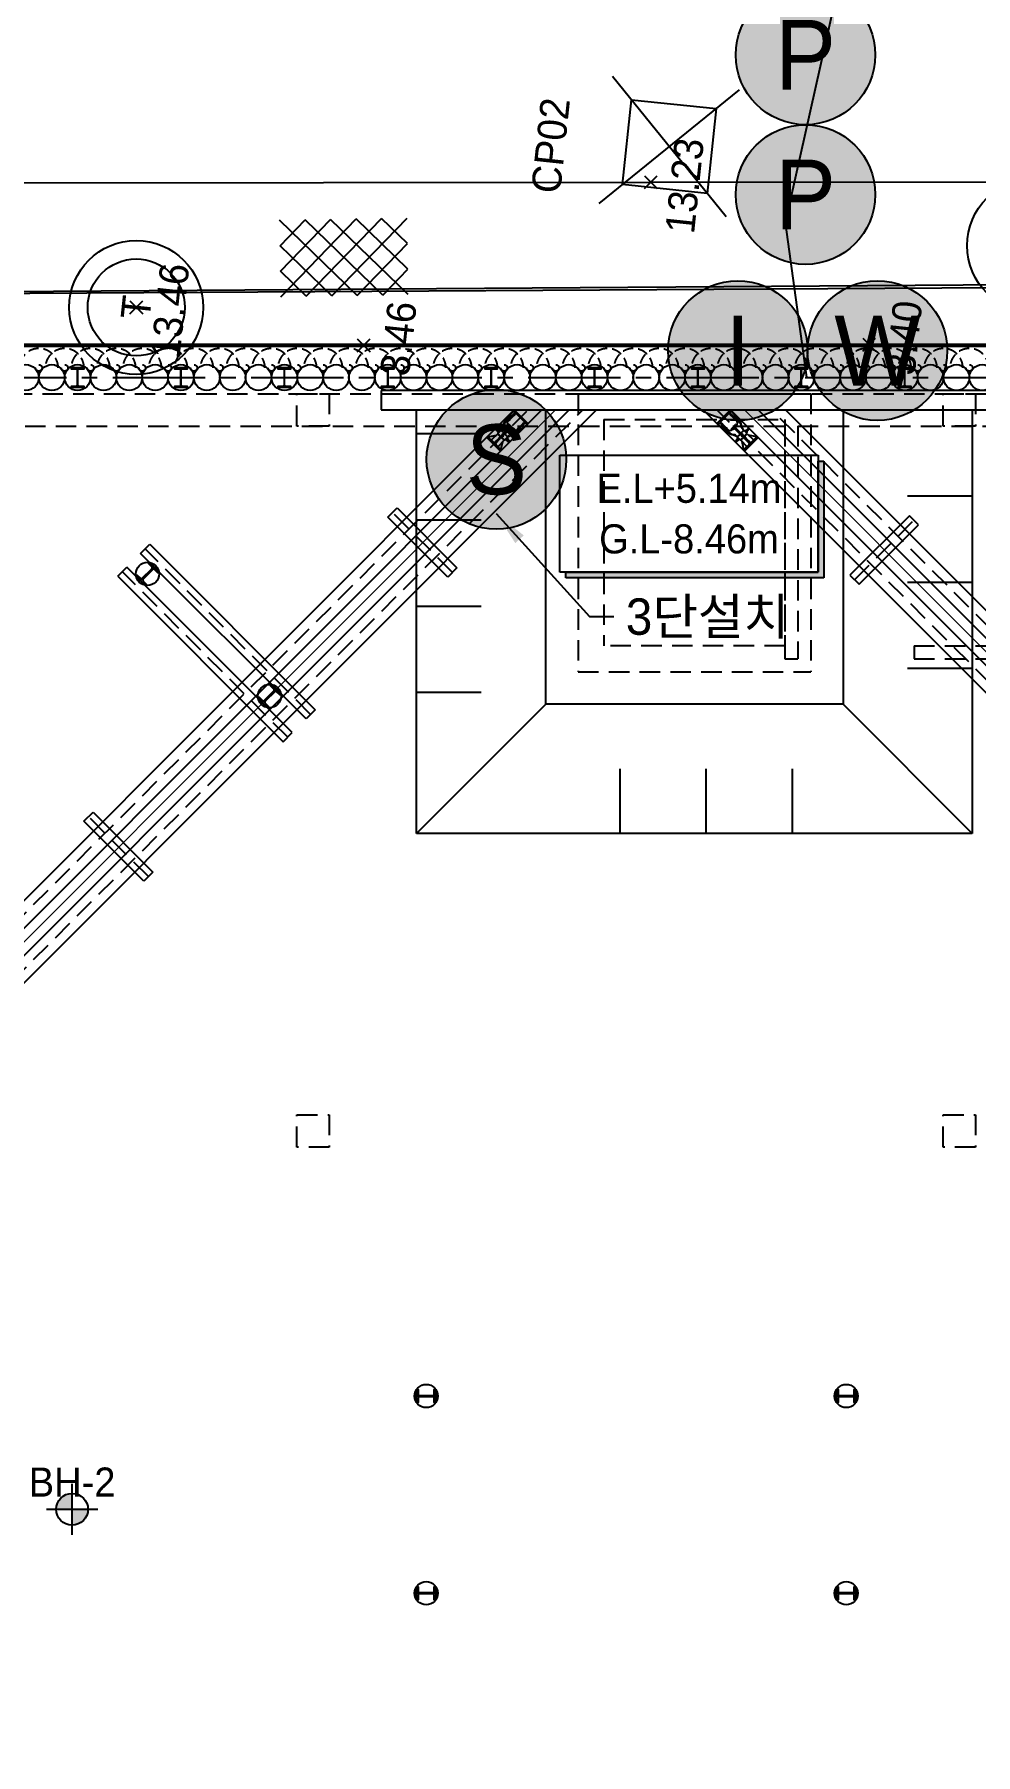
# Model space of a CAD drawing. Header units: millimetres. Extents: x 1073475 to 2890243, y -1340830 to -367733.
# Drawn here: x 2637810 to 2652376, y -417543 to -390941 of the extents above; entities that cross this region are included whole.
import ezdxf
from ezdxf.enums import TextEntityAlignment as Align
from ezdxf.xclip import XClip

# ---------------------------------------------------------------- set-up
doc = ezdxf.new("R2010")
doc.units = ezdxf.units.MM
doc.header["$LTSCALE"] = 50
doc.header["$XCLIPFRAME"] = 2
doc.header["$PDMODE"] = 3
doc.header["$PDSIZE"] = 100
for name, pattern in [('CENTER2', [28.575, 19.05, -3.175, 3.175, -3.175]), ('HIDDEN', [9.525, 6.35, -3.175]), ('HIDDEN2', [4.7625, 3.175, -1.5875]), ('PHANTOM', [63.5, 31.75, -6.35, 6.35, -6.35, 6.35, -6.35])]:
    doc.linetypes.add(name, pattern=pattern)
for name, color, linetype in [('1-우수관로', 140, '우수'), ('C-DIM', 7, 'Continuous'), ('CEN', 1, 'CENTER2'), ('CIP', 1, 'Continuous'), ('H-BEAM', 5, 'Continuous'), ('H-BEAM-상부', 173, 'Continuous'), ('HPILE-300x200', 3, 'Continuous'), ('POST PILE', 6, 'Continuous'), ('SGR', 8, 'Continuous'), ('ST-CEN', 1, 'HIDDEN'), ('ST-CEN(상부 H-BEAM)', 1, 'HIDDEN'), ('ST-CEN(하부 H-BEAM)', 1, 'HIDDEN'), ('STRUT', 3, 'Continuous'), ('WALE-1', 3, 'Continuous'), ('건축', 233, 'HIDDEN'), ('계측기 변형률계', 150, 'Continuous'), ('계측기 지중경사계', 97, 'Continuous'), ('계측기 지표침하계', 44, 'Continuous'), ('계측기 지하수위계', 70, 'Continuous'), ('굴착고', 2, 'Continuous'), ('기준점', 5, 'Continuous'), ('대지경계선', 6, 'PHANTOM'), ('도로', 1, 'Continuous'), ('법면', 41, 'Continuous'), ('보도', 7, 'Continuous'), ('보도블럭', 7, 'Continuous'), ('상수도맨홀', 1, 'Continuous'), ('연속지적도', 32, 'Continuous'), ('오수맨홀', 1, 'Continuous'), ('유압JACK', 2, 'Continuous'), ('주상도', 7, 'Continuous'), ('지번', 4, 'Continuous'), ('지하지장물_가스관로', 2, 'Continuous'), ('지하지장물_상수관로', 5, 'HIDDEN2'), ('지하지장물_전기관로', 1, 'HIDDEN2'), ('지하지장물_통신관로', 7, 'HIDDEN2'), ('측량점_높이', 8, 'Continuous'), ('측량점_심볼', 7, 'Continuous'), ('통신맨홀', 1, 'Continuous')]:
    doc.layers.add(name, color=color, linetype=linetype)
doc.layers.add('_0', color=7, linetype='Continuous', lineweight=0)
doc.styles.add('LT', font='')
doc.styles.get("Standard").update_dxf_attribs({"font": ''})
doc.styles.add('굴림체', font='')
doc.styles.add('돋움', font='')
doc.styles.get('LT').set_extended_font_data('GulimChe')
doc.styles.get('Standard').set_extended_font_data('Dotum')
doc.styles.get('굴림체').set_extended_font_data('Dotum')
doc.styles.get('돋움').set_extended_font_data('Dotum')
doc.linetypes.add('GAS_LINE', pattern='A,0.5,-0.2,["GAS",Standard,S=0.1,R=0,X=-0.1,Y=-0.05],-0.25', length=0.95)
doc.linetypes.add('KT_LINE', pattern='A,12.7,-5.08,["KT",Standard,S=2.54,R=0,X=-2.54,Y=-1.27],-6.35', length=24.13)
doc.linetypes.add('POWER_LINE', pattern='A,12.7,-5.08,["POWER",Standard,S=2.54,R=0,X=-2.54,Y=-1.27],-6.35', length=24.13)
doc.linetypes.add('WATER_LINE', pattern='A,12.7,-5.08,["WATER",Standard,S=2.54,R=0,X=-2.54,Y=-1.27],-6.35', length=24.13)
doc.linetypes.add('우수', pattern='A,0.5,-0.05,["우수",LT,S=0.1,R=0,X=0,Y=-0.05],-0.4', length=0.95)
doc.dimstyles.new('SAM-200-지시선', dxfattribs={"dimscale": 0.1, "dimtxt": 300, "dimasz": 360, "dimexe": 70, "dimexo": 0, "dimgap": 100, "dimtad": 1, "dimdec": 0, "dimzin": 0, "dimdsep": 46, "dimlunit": 6, "dimtxsty": '돋움', "dimcen": 100, "dimclrd": 1, "dimclre": 1, "dimclrt": 256, "dimadec": 0, "dimazin": 0, "dimtfac": 1, "dimtdec": 0, "dimtix": 1, "dimtmove": 2, "dimatfit": 3, "dimfxl": 70, "dimtolj": 1, "dimtzin": 0, "dimlwd": -1, "dimlwe": -1, "dimarcsym": 0})

# ---------------------------------------------------------------- blocks, each defined once
blk = doc.blocks.new('A$405090834614')
at = {"color": 251}
for points in [[(170450, 141075), (172431, 139103)], [(170455, 139099), (172426, 141079)]]:
    blk.add_lwpolyline(points, dxfattribs=at)
blk.add_lwpolyline([(170780, 140746), (172098, 140749), (172101, 139432), (170784, 139429)], close=True, dxfattribs=at)
at = {"layer": '1-우수관로', "color": 251, "linetype": '우수', "lineweight": 0, "ltscale": 80}
blk.add_lwpolyline([(185502, 13028), (184884, 22596), (180273, 88945), (172057, 168906), (121638, 164312), (118262, 188984)], dxfattribs=at)
at = {"layer": '도로', "color": 251}
for p, q in [((169668, 151509), (170864, 140316)), ((170864, 140316), (172033, 129342))]:
    blk.add_line(p, q, dxfattribs=at)
at = {"layer": '보도', "color": 251}
for p, q in [((167884, 144470), (167249, 150606)), ((168720, 136691), (167884, 144470)), ((169650, 127902), (168720, 136691))]:
    blk.add_line(p, q, dxfattribs=at)
at = {"layer": '보도블럭', "color": 251}
for p, q in [((168499, 145823), (169817, 144792)), ((168547, 145432), (168891, 145871)), ((168595, 145040), (169282, 145918)), ((168643, 144649), (169674, 145966)), ((168891, 145871), (169769, 145183)), ((169282, 145918), (169721, 145575)), ((168690, 144257), (169721, 145575)), ((168547, 145432), (169865, 144401)), ((168595, 145040), (169912, 144009)), ((168738, 143866), (169769, 145183)), ((169129, 143914), (169817, 144792)), ((168643, 144649), (169521, 143961)), ((168690, 144257), (169129, 143914)), ((169521, 143961), (169865, 144401))]:
    blk.add_line(p, q, dxfattribs=at)
at = {"layer": '연속지적도', "color": 251}
blk.add_line((167228, 150654), (170018, 124364), dxfattribs=at)
at = {"layer": '오수맨홀', "color": 251}
blk.add_circle((170514, 134314), 1036, dxfattribs=at)
at = {"layer": '지하지장물_가스관로', "color": 251, "linetype": 'GAS_LINE', "ltscale": 3}
blk.add_lwpolyline([(172043, 129154), (173937, 129308), (182760, 39013), (182551, 11068)], dxfattribs=at)
at = {"layer": '지하지장물_상수관로', "color": 251, "linetype": 'WATER_LINE', "ltscale": 3}
blk.add_lwpolyline([(165003, 177754), (176543, 74656), (179909, 44130), (180541, 14655)], dxfattribs=at)
at = {"layer": '지하지장물_전기관로', "color": 251, "linetype": 'POWER_LINE', "ltscale": 3}
blk.add_lwpolyline([(165368, 136915), (170465, 138180), (175788, 137564), (176957, 135844)], dxfattribs=at)
at = {"layer": '지하지장물_통신관로', "color": 251, "linetype": 'KT_LINE', "ltscale": 3}
blk.add_lwpolyline([(179973, 22140), (178340, 57330), (174617, 92638), (167709, 153756), (166514, 164057), (162819, 177078), (146292, 175121), (136183, 173575), (130490, 179990), (129558, 186301)], dxfattribs=at)
at = {"layer": '측량점_심볼', "color": 251}
for p in [(168098, 148031), (167884, 144470), (161804, 141487), (170864, 140316), (150417, 137458), (168720, 136691)]:
    blk.add_point(p, dxfattribs=at)
at = {"layer": '통신맨홀', "color": 251}
for radius in [1036, 750]:
    blk.add_circle((168098, 148031), radius, dxfattribs=at)
at = {"layer": '기준점', "color": 251, "style": '굴림체'}
blk.add_text('CP02', height=450, dxfattribs=at).set_placement((171264, 141918), align=Align.MIDDLE_CENTER)
at = {"layer": '상수도맨홀', "color": 251, "style": '굴림체'}
blk.add_text('T', height=450, dxfattribs=at).set_placement((168098, 148031), align=Align.MIDDLE)
at = {"layer": '지번', "color": 251, "style": '굴림체'}
blk.add_text('1280 대', height=450, rotation=0.0211, dxfattribs=at).set_placement((150805, 137948), align=Align.MIDDLE_CENTER)
at = {"layer": '측량점_높이', "color": 251, "style": '굴림체'}
for s, p in [('13.65', (159976, 148661)), ('13.46', (168098, 147731)), ('13.46', (167884, 144170)), ('13.56', (161804, 141187)), ('13.23', (170864, 140016)), ('13.48', (150417, 137158)), ('13.40', (168720, 136391))]:
    blk.add_text(s, height=450, dxfattribs=at).set_placement(p, align=Align.TOP_CENTER)
blk = doc.blocks.new('A$C1D3235D9')
at = {"layer": 'SGR', "linetype": 'HIDDEN2'}
blk.add_circle((0, 0), 50, dxfattribs=at)
blk.add_arc((0, 0), 300, 0, 180, dxfattribs=at)
blk = doc.blocks.new('계측2BACK')
at = {"layer": '굴착고'}
blk.add_hatch(color=8, dxfattribs=at).paths.add_polyline_path([(2646033, -399256), (2649937, -399256), (2649937, -397539), (2650027, -397539), (2650027, -399346), (2646033, -399346)])
at = {"layer": '주상도'}
h = blk.add_hatch(color=8, dxfattribs=at)
h.paths.add_polyline_path([(2638394, -413504, 0.414214), (2638147, -413750), (2638394, -413750)])
h.paths.add_polyline_path([(2638394, -413750), (2638394, -413997, 0.414214), (2638640, -413750)])
at = {"color": 8}
for p, q in [((2645943, -397449), (2649937, -397449)), ((2645943, -399256), (2645943, -397449)), ((2649937, -397449), (2649937, -399256)), ((2649937, -399256), (2645943, -399256))]:
    blk.add_line(p, q, dxfattribs=at)
at = {"layer": '_0', "color": 8}
for p, q in [((2632074, -410548), (2645874, -396748)), ((2663046, -410998), (2648797, -396748))]:
    blk.add_line(p, q, dxfattribs=at)
at = {"layer": 'CEN', "color": 8, "ltscale": 1.5}
blk.add_line((2636879, -396248), (2663596, -396248), dxfattribs=at)
at = {"layer": 'CIP', "color": 8}
for centre in [(2637679, -396248), (2638079, -396248), (2638479, -396248), (2638879, -396248), (2639279, -396248), (2639679, -396248), (2640079, -396248), (2640479, -396248), (2640879, -396248), (2641279, -396248), (2641679, -396248), (2642079, -396248), (2642479, -396248), (2642879, -396248), (2643279, -396248), (2643679, -396248), (2644079, -396248), (2644479, -396248), (2644879, -396248), (2645279, -396248), (2645679, -396248), (2646079, -396248), (2646479, -396248), (2646879, -396248), (2647279, -396248), (2647679, -396248), (2648079, -396248), (2648479, -396248), (2648879, -396248), (2649279, -396248), (2649679, -396248), (2650079, -396248), (2650479, -396248), (2650879, -396248), (2651279, -396248), (2651679, -396248), (2652079, -396248), (2652479, -396248)]:
    blk.add_circle(centre, 200, dxfattribs=at)
at = {"layer": 'H-BEAM', "color": 8}
for p, q in [((2639454, -398966), (2639595, -398825)), ((2642014, -401527), (2639454, -398966)), ((2639595, -398825), (2642156, -401386)), ((2639100, -399320), (2639241, -399178)), ((2641802, -401739), (2639241, -399178)), ((2639100, -399320), (2641661, -401881)), ((2642156, -401386), (2642014, -401527)), ((2641661, -401881), (2641802, -401739))]:
    blk.add_line(p, q, dxfattribs=at)
at = {"layer": 'H-BEAM-상부', "color": 8}
for p, q in [((2643282, -398405), (2643424, -398264)), ((2644209, -399332), (2643282, -398405)), ((2643424, -398264), (2644350, -399191)), ((2651351, -398384), (2650432, -399303)), ((2651493, -398525), (2651351, -398384)), ((2650574, -399444), (2651493, -398525)), ((2644350, -399191), (2644209, -399332)), ((2650432, -399303), (2650574, -399444)), ((2638577, -403110), (2638719, -402969)), ((2638719, -402969), (2639645, -403896)), ((2639504, -404037), (2638577, -403110)), ((2639645, -403896), (2639504, -404037))]:
    blk.add_line(p, q, dxfattribs=at)
at = {"layer": 'HPILE-300x200', "color": 8}
for p, q in [((2638479, -396398), (2638479, -396098)), ((2640079, -396398), (2640079, -396098)), ((2641679, -396398), (2641679, -396098)), ((2643279, -396398), (2643279, -396098)), ((2644879, -396398), (2644879, -396098)), ((2646479, -396398), (2646479, -396098)), ((2648079, -396398), (2648079, -396098)), ((2649679, -396398), (2649679, -396098)), ((2651279, -396398), (2651279, -396098))]:
    blk.add_line(p, q, dxfattribs=at)
for points in [[(2638379, -396098), (2638379, -396112), (2638454, -396112, -0.414214), (2638474, -396132), (2638474, -396364, -0.414214), (2638454, -396384), (2638379, -396384), (2638379, -396398), (2638579, -396398), (2638579, -396384), (2638503, -396384, -0.414214), (2638483, -396364), (2638483, -396132, -0.414214), (2638503, -396112), (2638579, -396112), (2638579, -396098)], [(2639979, -396098), (2639979, -396112), (2640054, -396112, -0.414214), (2640074, -396132), (2640074, -396364, -0.414214), (2640054, -396384), (2639979, -396384), (2639979, -396398), (2640179, -396398), (2640179, -396384), (2640103, -396384, -0.414214), (2640083, -396364), (2640083, -396132, -0.414214), (2640103, -396112), (2640179, -396112), (2640179, -396098)], [(2641579, -396098), (2641579, -396112), (2641654, -396112, -0.414214), (2641674, -396132), (2641674, -396364, -0.414214), (2641654, -396384), (2641579, -396384), (2641579, -396398), (2641779, -396398), (2641779, -396384), (2641703, -396384, -0.414214), (2641683, -396364), (2641683, -396132, -0.414214), (2641703, -396112), (2641779, -396112), (2641779, -396098)], [(2643179, -396098), (2643179, -396112), (2643254, -396112, -0.414214), (2643274, -396132), (2643274, -396364, -0.414214), (2643254, -396384), (2643179, -396384), (2643179, -396398), (2643379, -396398), (2643379, -396384), (2643303, -396384, -0.414214), (2643283, -396364), (2643283, -396132, -0.414214), (2643303, -396112), (2643379, -396112), (2643379, -396098)], [(2644779, -396098), (2644779, -396112), (2644854, -396112, -0.414214), (2644874, -396132), (2644874, -396364, -0.414214), (2644854, -396384), (2644779, -396384), (2644779, -396398), (2644979, -396398), (2644979, -396384), (2644903, -396384, -0.414214), (2644883, -396364), (2644883, -396132, -0.414214), (2644903, -396112), (2644979, -396112), (2644979, -396098)], [(2646379, -396098), (2646379, -396112), (2646454, -396112, -0.414214), (2646474, -396132), (2646474, -396364, -0.414214), (2646454, -396384), (2646379, -396384), (2646379, -396398), (2646579, -396398), (2646579, -396384), (2646503, -396384, -0.414214), (2646483, -396364), (2646483, -396132, -0.414214), (2646503, -396112), (2646579, -396112), (2646579, -396098)], [(2647979, -396098), (2647979, -396112), (2648054, -396112, -0.414214), (2648074, -396132), (2648074, -396364, -0.414214), (2648054, -396384), (2647979, -396384), (2647979, -396398), (2648179, -396398), (2648179, -396384), (2648103, -396384, -0.414214), (2648083, -396364), (2648083, -396132, -0.414214), (2648103, -396112), (2648179, -396112), (2648179, -396098)], [(2649579, -396098), (2649579, -396112), (2649654, -396112, -0.414214), (2649674, -396132), (2649674, -396364, -0.414214), (2649654, -396384), (2649579, -396384), (2649579, -396398), (2649779, -396398), (2649779, -396384), (2649703, -396384, -0.414214), (2649683, -396364), (2649683, -396132, -0.414214), (2649703, -396112), (2649779, -396112), (2649779, -396098)], [(2651179, -396098), (2651179, -396112), (2651254, -396112, -0.414214), (2651274, -396132), (2651274, -396364, -0.414214), (2651254, -396384), (2651179, -396384), (2651179, -396398), (2651379, -396398), (2651379, -396384), (2651303, -396384, -0.414214), (2651283, -396364), (2651283, -396132, -0.414214), (2651303, -396112), (2651379, -396112), (2651379, -396098)]]:
    blk.add_lwpolyline(points, format="xyb", close=True, dxfattribs=at)
at = {"layer": 'POST PILE', "color": 8}
for p, q in [((2639666, -399178), (2639454, -399391)), ((2641555, -401067), (2641342, -401279)), ((2644024, -411998), (2643724, -411998)), ((2650524, -411998), (2650224, -411998)), ((2644024, -415048), (2643724, -415048)), ((2650524, -415048), (2650224, -415048))]:
    blk.add_line(p, q, dxfattribs=at)
for points in [[(2639383, -399320), (2639400, -399302), (2639450, -399352, 0.414214), (2639479, -399352), (2639627, -399204, 0.414214), (2639627, -399175), (2639577, -399125), (2639595, -399108), (2639736, -399249), (2639719, -399267), (2639669, -399217, 0.414214), (2639641, -399217), (2639492, -399365, 0.414214), (2639492, -399394), (2639542, -399444), (2639524, -399461)], [(2641272, -401209), (2641289, -401191), (2641339, -401241, 0.414214), (2641368, -401241), (2641516, -401092, 0.414214), (2641516, -401064), (2641466, -401014), (2641484, -400997), (2641625, -401138), (2641608, -401156), (2641558, -401106, 0.414214), (2641529, -401106), (2641381, -401254, 0.414214), (2641381, -401283), (2641431, -401333), (2641413, -401350)], [(2643724, -411898), (2643749, -411898), (2643749, -411969, 0.414214), (2643769, -411989), (2643979, -411989, 0.414214), (2643999, -411969), (2643999, -411898), (2644024, -411898), (2644024, -412098), (2643999, -412098), (2643999, -412028, 0.414214), (2643979, -412008), (2643769, -412008, 0.414214), (2643749, -412028), (2643749, -412098), (2643724, -412098)], [(2650224, -411898), (2650249, -411898), (2650249, -411969, 0.414214), (2650269, -411989), (2650479, -411989, 0.414214), (2650499, -411969), (2650499, -411898), (2650524, -411898), (2650524, -412098), (2650499, -412098), (2650499, -412028, 0.414214), (2650479, -412008), (2650269, -412008, 0.414214), (2650249, -412028), (2650249, -412098), (2650224, -412098)], [(2643724, -414948), (2643749, -414948), (2643749, -415019, 0.414214), (2643769, -415039), (2643979, -415039, 0.414214), (2643999, -415019), (2643999, -414948), (2644024, -414948), (2644024, -415148), (2643999, -415148), (2643999, -415078, 0.414214), (2643979, -415058), (2643769, -415058, 0.414214), (2643749, -415078), (2643749, -415148), (2643724, -415148)], [(2650224, -414948), (2650249, -414948), (2650249, -415019, 0.414214), (2650269, -415039), (2650479, -415039, 0.414214), (2650499, -415019), (2650499, -414948), (2650524, -414948), (2650524, -415148), (2650499, -415148), (2650499, -415078, 0.414214), (2650479, -415058), (2650269, -415058, 0.414214), (2650249, -415078), (2650249, -415148), (2650224, -415148)]]:
    blk.add_lwpolyline(points, format="xyb", close=True, dxfattribs=at)
for centre in [(2639560, -399284), (2641449, -401173), (2643874, -411998), (2650374, -411998), (2643874, -415048), (2650374, -415048)]:
    blk.add_circle(centre, 180, dxfattribs=at)
at = {"layer": 'ST-CEN', "color": 8}
for p, q in [((2632074, -410973), (2646298, -396748)), ((2632074, -410124), (2645449, -396748)), ((2663046, -411422), (2648372, -396748)), ((2663046, -410574), (2649221, -396748))]:
    blk.add_line(p, q, dxfattribs=at)
at = {"layer": 'ST-CEN(상부 H-BEAM)', "color": 8}
for p, q in [((2644280, -399261), (2643353, -398335)), ((2650503, -399374), (2651422, -398455)), ((2639575, -403966), (2638648, -403040))]:
    blk.add_line(p, q, dxfattribs=at)
at = {"layer": 'ST-CEN(하부 H-BEAM)', "color": 8}
for p, q in [((2642085, -401456), (2639524, -398896)), ((2641731, -401810), (2639171, -399249))]:
    blk.add_line(p, q, dxfattribs=at)
at = {"layer": 'STRUT', "color": 8}
for p, q in [((2632074, -410760), (2646086, -396748)), ((2632074, -411185), (2646510, -396748)), ((2632074, -410336), (2645661, -396748)), ((2632074, -409912), (2645237, -396748)), ((2663046, -411634), (2648160, -396748)), ((2663046, -411210), (2648584, -396748)), ((2663046, -410786), (2649009, -396748)), ((2663046, -410362), (2649433, -396748))]:
    blk.add_line(p, q, dxfattribs=at)
at = {"layer": 'WALE-1', "color": 8}
for p, q in [((2652979, -396448), (2643179, -396448)), ((2643179, -396448), (2643179, -396748)), ((2643179, -396748), (2652979, -396748))]:
    blk.add_line(p, q, dxfattribs=at)
at = {"layer": '건축', "color": 8}
for p, q in [((2636982, -396498), (2662424, -396498)), ((2646224, -396498), (2649824, -396498)), ((2646224, -396498), (2646224, -400798)), ((2649824, -396498), (2649824, -400798)), ((2651874, -396998), (2651874, -396498)), ((2651874, -396498), (2652374, -396498)), ((2652374, -396498), (2652374, -396998)), ((2646624, -396898), (2649424, -396898)), ((2646624, -396898), (2646624, -400398)), ((2649424, -396898), (2649424, -400398)), ((2637189, -396998), (2649424, -396998)), ((2649424, -396998), (2649424, -400598)), ((2649624, -396998), (2655424, -396998)), ((2649624, -396998), (2649624, -400598)), ((2652374, -396998), (2651874, -396998)), ((2649424, -400398), (2646624, -400398)), ((2649424, -400598), (2649624, -400598)), ((2651424, -400398), (2655424, -400398)), ((2651424, -400398), (2651424, -400598)), ((2651424, -400598), (2660424, -400598)), ((2646224, -400798), (2649824, -400798)), ((2651874, -408148), (2651874, -407648)), ((2651874, -407648), (2652374, -407648)), ((2652374, -407648), (2652374, -408148)), ((2652374, -408148), (2651874, -408148))]:
    blk.add_line(p, q, dxfattribs=at)
for points in [[(2663124, -431338), (2638117, -431338), (2631046, -424267), (2631046, -401406), (2636703, -395749), (2663124, -395749)], [(2642374, -396998), (2641874, -396998), (2641874, -396498), (2642374, -396498)], [(2642374, -408148), (2641874, -408148), (2641874, -407648), (2642374, -407648)]]:
    blk.add_lwpolyline(points, close=True, dxfattribs=at)
at = {"layer": '굴착고', "color": 8}
for p, q in [((2645943, -397449), (2649937, -397449)), ((2645943, -399256), (2645943, -397449)), ((2649937, -397449), (2649937, -399256)), ((2649937, -399256), (2649937, -397539)), ((2649937, -397539), (2650027, -397539)), ((2650027, -397539), (2650027, -399346)), ((2649937, -399256), (2645943, -399256)), ((2646033, -399256), (2649937, -399256)), ((2646033, -399346), (2646033, -399256)), ((2650027, -399346), (2646033, -399346))]:
    blk.add_line(p, q, dxfattribs=at)
at = {"layer": '대지경계선', "const_width": 60}
blk.add_lwpolyline([(2663124, -431338), (2638117, -431338), (2631046, -424267), (2631046, -401406), (2636703, -395749), (2663124, -395749)], dxfattribs=at)
at = {"layer": '법면', "color": 8}
for p, q in [((2643724, -403298), (2643724, -396748)), ((2645724, -401298), (2645724, -396748)), ((2650324, -396748), (2650324, -401298)), ((2652324, -396748), (2652324, -403298)), ((2643724, -397115), (2644724, -397115)), ((2652324, -398082), (2651324, -398082)), ((2643724, -398448), (2644724, -398448)), ((2652324, -399415), (2651324, -399415)), ((2643724, -399782), (2644724, -399782)), ((2652324, -400748), (2651324, -400748)), ((2643724, -401115), (2644724, -401115)), ((2643724, -403298), (2645724, -401298)), ((2650324, -401298), (2645724, -401298)), ((2650324, -401298), (2652324, -403298)), ((2646874, -403298), (2646874, -402298)), ((2648207, -403298), (2648207, -402298)), ((2649540, -403298), (2649540, -402298)), ((2652324, -403298), (2643724, -403298))]:
    blk.add_line(p, q, dxfattribs=at)
at = {"layer": '유압JACK', "color": 8}
for p, q in [((2645228, -396757), (2645090, -396932)), ((2645242, -396800), (2645093, -396949)), ((2645262, -396803), (2645136, -396929)), ((2645158, -396907), (2645161, -396910)), ((2645161, -396910), (2645171, -396899)), ((2645169, -396896), (2645171, -396899)), ((2645228, -396757), (2645237, -396748)), ((2645228, -396765), (2645242, -396779)), ((2645232, -396832), (2645235, -396835)), ((2645246, -396825), (2645235, -396835)), ((2645449, -396960), (2645237, -396748)), ((2645243, -396822), (2645246, -396825)), ((2645395, -396931), (2645266, -396803)), ((2648372, -396960), (2648584, -396748)), ((2648427, -396931), (2648556, -396803)), ((2648560, -396803), (2648686, -396929)), ((2648579, -396822), (2648576, -396825)), ((2648576, -396825), (2648587, -396835)), ((2648594, -396765), (2648580, -396779)), ((2648580, -396800), (2648729, -396949)), ((2648594, -396757), (2648584, -396748)), ((2648589, -396832), (2648587, -396835)), ((2648594, -396757), (2648732, -396932)), ((2648653, -396896), (2648650, -396899)), ((2648661, -396910), (2648650, -396899)), ((2648664, -396907), (2648661, -396910)), ((2644813, -397173), (2644822, -397163)), ((2645025, -397385), (2644813, -397173)), ((2644813, -397173), (2645025, -397385)), ((2644829, -397163), (2644914, -397248)), ((2644829, -397163), (2644939, -397273)), ((2644829, -397163), (2644869, -397203)), ((2644832, -397166), (2644962, -397139)), ((2644978, -397125), (2644890, -397204)), ((2644958, -397053), (2644988, -397088)), ((2644972, -397039), (2645007, -397069)), ((2644985, -397110), (2644987, -397108)), ((2645034, -397164), (2644985, -397116)), ((2645029, -397168), (2644986, -397125)), ((2644987, -397108), (2645029, -397066)), ((2644990, -397129), (2644994, -397125)), ((2645069, -397207), (2644990, -397129)), ((2644992, -397131), (2644997, -397127)), ((2645073, -397203), (2644994, -397125)), ((2645027, -397068), (2645029, -397066)), ((2645028, -397067), (2645029, -397066)), ((2645029, -397168), (2645073, -397212)), ((2645032, -397063), (2645061, -397035)), ((2645095, -397126), (2645032, -397063)), ((2645034, -397164), (2645082, -397212)), ((2645035, -397060), (2645067, -396996)), ((2645083, -397115), (2645035, -397066)), ((2645066, -397017), (2645066, -397000)), ((2645162, -397023), (2645082, -397103)), ((2645083, -397115), (2645132, -397163)), ((2645089, -397211), (2645132, -397169)), ((2645175, -397036), (2645095, -397116)), ((2645108, -397102), (2645095, -397089)), ((2645095, -397126), (2645134, -397166)), ((2645130, -397170), (2645132, -397169)), ((2645131, -397169), (2645132, -397169)), ((2645134, -397166), (2645163, -397137)), ((2645138, -397162), (2645202, -397131)), ((2645141, -396983), (2645146, -396977)), ((2645142, -396986), (2645149, -396979)), ((2645143, -396974), (2645147, -396970)), ((2645224, -397055), (2645143, -396974)), ((2645150, -396981), (2645146, -396977)), ((2645228, -397051), (2645147, -396970)), ((2645150, -396981), (2645154, -396977)), ((2645150, -396981), (2645154, -396977)), ((2645150, -396981), (2645154, -396977)), ((2645221, -397051), (2645150, -396981)), ((2645155, -396979), (2645154, -396977)), ((2645167, -397044), (2645154, -397031)), ((2645155, -396979), (2645157, -396977)), ((2645220, -397044), (2645155, -396979)), ((2645156, -396975), (2645159, -396972)), ((2645157, -396977), (2645156, -396975)), ((2645222, -397042), (2645157, -396977)), ((2645226, -397038), (2645159, -396972)), ((2645180, -397131), (2645197, -397131)), ((2645212, -397056), (2645218, -397049)), ((2645215, -397057), (2645221, -397051)), ((2645217, -397048), (2645221, -397044)), ((2645217, -397047), (2645220, -397044)), ((2645219, -397042), (2645221, -397040)), ((2645222, -397042), (2645226, -397038)), ((2645224, -397055), (2645228, -397051)), ((2645398, -396955), (2645248, -397105)), ((2645440, -396970), (2645265, -397108)), ((2645395, -396936), (2645269, -397062)), ((2645288, -397037), (2645299, -397026)), ((2645291, -397040), (2645288, -397037)), ((2645302, -397029), (2645299, -397026)), ((2645373, -396952), (2645362, -396963)), ((2645365, -396965), (2645362, -396963)), ((2645376, -396955), (2645373, -396952)), ((2645433, -396970), (2645419, -396955)), ((2645440, -396970), (2645449, -396960)), ((2648382, -396970), (2648372, -396960)), ((2648382, -396970), (2648557, -397108)), ((2648389, -396970), (2648403, -396955)), ((2648424, -396955), (2648573, -397105)), ((2648427, -396936), (2648553, -397062)), ((2648446, -396955), (2648449, -396952)), ((2648449, -396952), (2648459, -396963)), ((2648457, -396965), (2648459, -396963)), ((2648520, -397029), (2648523, -397026)), ((2648534, -397037), (2648523, -397026)), ((2648531, -397040), (2648534, -397037)), ((2648594, -397051), (2648675, -396970)), ((2648597, -397055), (2648594, -397051)), ((2648596, -397038), (2648662, -396972)), ((2648599, -397042), (2648596, -397038)), ((2648597, -397055), (2648679, -396974)), ((2648599, -397042), (2648664, -396977)), ((2648601, -397044), (2648667, -396979)), ((2648601, -397051), (2648671, -396981)), ((2648603, -397042), (2648601, -397040)), ((2648605, -397048), (2648601, -397044)), ((2648605, -397047), (2648601, -397044)), ((2648607, -397057), (2648601, -397051)), ((2648610, -397056), (2648603, -397049)), ((2648684, -397162), (2648620, -397131)), ((2648641, -397131), (2648624, -397131)), ((2648647, -397036), (2648727, -397116)), ((2648655, -397044), (2648668, -397031)), ((2648687, -397166), (2648659, -397137)), ((2648660, -397023), (2648740, -397103)), ((2648666, -396975), (2648662, -396972)), ((2648664, -396977), (2648666, -396975)), ((2648667, -396979), (2648664, -396977)), ((2648667, -396979), (2648668, -396977)), ((2648672, -396981), (2648668, -396977)), ((2648671, -396981), (2648668, -396977)), ((2648671, -396981), (2648668, -396977)), ((2648671, -396981), (2648675, -396977)), ((2648680, -396986), (2648673, -396979)), ((2648679, -396974), (2648675, -396970)), ((2648681, -396983), (2648675, -396977)), ((2648727, -397126), (2648687, -397166)), ((2648739, -397115), (2648690, -397163)), ((2648691, -397169), (2648690, -397169)), ((2648732, -397211), (2648690, -397169)), ((2648692, -397170), (2648690, -397169)), ((2648714, -397102), (2648726, -397089)), ((2648727, -397126), (2648790, -397063)), ((2648739, -397115), (2648787, -397066)), ((2648788, -397164), (2648740, -397212)), ((2648749, -397203), (2648827, -397125)), ((2648792, -397168), (2648749, -397212)), ((2648753, -397207), (2648832, -397129)), ((2648786, -397060), (2648755, -396996)), ((2648755, -397017), (2648755, -397000)), ((2648790, -397063), (2648761, -397035)), ((2648788, -397164), (2648837, -397116)), ((2648792, -397168), (2648836, -397125)), ((2648835, -397108), (2648793, -397066)), ((2648793, -397067), (2648793, -397066)), ((2648794, -397068), (2648793, -397066)), ((2648797, -397385), (2649009, -397173)), ((2649009, -397173), (2648797, -397385)), ((2648850, -397039), (2648815, -397069)), ((2648829, -397131), (2648825, -397127)), ((2648832, -397129), (2648827, -397125)), ((2648864, -397053), (2648834, -397088)), ((2648837, -397110), (2648835, -397108)), ((2648844, -397125), (2648932, -397204)), ((2648990, -397166), (2648860, -397139)), ((2648992, -397163), (2648882, -397273)), ((2648992, -397163), (2648907, -397248)), ((2648992, -397163), (2648953, -397203)), ((2649009, -397173), (2649000, -397163)), ((2645034, -397368), (2644932, -397266)), ((2644999, -397188), (2644935, -397249)), ((2645010, -397199), (2644949, -397262)), ((2645034, -397368), (2644949, -397283)), ((2645073, -397220), (2644994, -397308)), ((2645034, -397368), (2644994, -397328)), ((2645025, -397385), (2645034, -397375)), ((2645031, -397366), (2645059, -397236)), ((2645066, -397205), (2645071, -397201)), ((2645069, -397207), (2645073, -397203)), ((2645088, -397212), (2645089, -397211)), ((2645145, -397240), (2645110, -397210)), ((2645159, -397226), (2645129, -397191)), ((2648663, -397226), (2648693, -397191)), ((2648677, -397240), (2648712, -397210)), ((2648734, -397212), (2648732, -397211)), ((2648753, -397207), (2648749, -397203)), ((2648749, -397220), (2648828, -397308)), ((2648755, -397205), (2648751, -397201)), ((2648790, -397366), (2648763, -397236)), ((2648787, -397368), (2648890, -397266)), ((2648787, -397368), (2648873, -397283)), ((2648787, -397368), (2648827, -397328)), ((2648797, -397385), (2648787, -397375)), ((2648812, -397199), (2648873, -397262)), ((2648823, -397188), (2648886, -397249))]:
    blk.add_line(p, q, dxfattribs=at)
for centre, radius, start, end in [((2645232, -396761), 5, 135, 225), ((2645232, -396789), 15, 315, 45), ((2645264, -396805), 3, 45, 135), ((2648558, -396805), 3, 45, 135), ((2648590, -396789), 15, 135, 225), ((2648590, -396761), 5, 315, 45), ((2644826, -397167), 5, 45, 135), ((2644965, -397046), 10, 45, 225), ((2644982, -397129), 6, 45, 132), ((2644988, -397113), 4, 135, 225), ((2644976, -397098), 15, 315, 40.2364), ((2644992, -397181), 10, 313.7326, 45), ((2645017, -397057), 15, 229.7636, 315), ((2645032, -397069), 4, 45, 135), ((2645058, -397139), 15, 45, 225), ((2645058, -397139), 15, 225, 45), ((2645058, -397139), 10, 45, 225), ((2645058, -397139), 10, 225, 45), ((2645046, -397020), 20, 315, 359.6398), ((2645176, -397000), 110, 142.0031, 180), ((2645176, -397021), 110, 135, 179.6398), ((2645077, -397098), 7.5, 225, 315), ((2645100, -397121), 7.5, 135, 225), ((2645141, -397181), 15, 135, 220.2364), ((2645153, -396947), 25, 135, 195.2377), ((2645288, -396910), 164, 195.2377, 225), ((2645129, -397166), 4, 315, 45), ((2645159, -397019), 5, 315, 40.2482), ((2645177, -397151), 20, 90.3602, 135), ((2645288, -396910), 164, 225, 254.7623), ((2645178, -397039), 5, 49.7518, 135), ((2645176, -397021), 110, 270.3602, 315), ((2645197, -397021), 110, 270, 307.9969), ((2645251, -397044), 25, 254.7623, 315), ((2645393, -396934), 3, 315, 45), ((2645408, -396966), 15, 45, 135), ((2645437, -396966), 5, 225, 315), ((2648385, -396966), 5, 225, 315), ((2648413, -396966), 15, 45, 135), ((2648429, -396934), 3, 135, 225), ((2648571, -397044), 25, 225, 285.2377), ((2648624, -397021), 110, 232.0031, 270), ((2648645, -397021), 110, 225, 269.6398), ((2648534, -396910), 164, 285.2377, 315), ((2648643, -397039), 5, 45, 130.2482), ((2648644, -397151), 20, 45, 89.6398), ((2648534, -396910), 164, 315, 344.7623), ((2648663, -397019), 5, 139.7518, 225), ((2648668, -396947), 25, 344.7623, 45), ((2648693, -397166), 4, 135, 225), ((2648681, -397181), 15, 319.7636, 45), ((2648645, -397021), 110, 0.3602, 45), ((2648722, -397121), 7.5, 315, 45), ((2648645, -397000), 110, 0, 37.9969), ((2648745, -397098), 7.5, 225, 315), ((2648763, -397139), 15, 135, 315), ((2648763, -397139), 15, 315, 135), ((2648763, -397139), 10, 135, 315), ((2648775, -397020), 20, 180.3602, 225), ((2648763, -397139), 10, 315, 135), ((2648790, -397069), 4, 45, 135), ((2648805, -397057), 15, 225, 310.2364), ((2648830, -397181), 10, 135, 226.2674), ((2648846, -397098), 15, 139.7636, 225), ((2648840, -397129), 6, 48, 135), ((2648834, -397113), 4, 315, 45), ((2648857, -397046), 10, 315, 135), ((2648996, -397167), 5, 45, 135), ((2644880, -397193), 15, 225, 312), ((2644925, -397238), 15, 225, 313.7326), ((2644960, -397273), 15, 136.2674, 225), ((2645005, -397318), 15, 138, 225), ((2645017, -397206), 10, 45, 136.2674), ((2645031, -397372), 5, 315, 45), ((2645068, -397216), 6, 318, 45), ((2645085, -397210), 4, 225, 315), ((2645100, -397222), 15, 49.7636, 135), ((2645152, -397233), 10, 225, 45), ((2648670, -397233), 10, 135, 315), ((2648722, -397222), 15, 45, 130.2364), ((2648737, -397210), 4, 225, 315), ((2648753, -397216), 6, 135, 222), ((2648791, -397372), 5, 135, 225), ((2648805, -397206), 10, 43.7326, 135), ((2648817, -397318), 15, 315, 42), ((2648862, -397273), 15, 315, 43.7326), ((2648897, -397238), 15, 226.2674, 315), ((2648942, -397193), 15, 228, 315)]:
    blk.add_arc(centre, radius, start, end, dxfattribs=at)
at = {"layer": '주상도', "color": 8}
for p, q in [((2638394, -414147), (2638394, -413354)), ((2637997, -413750), (2638791, -413750))]:
    blk.add_line(p, q, dxfattribs=at)
blk.add_circle((2638394, -413750), 246, dxfattribs=at)
at = {"layer": 'SGR', "color": 8, "linetype": 'HIDDEN2', "rotation": 359.9999999930079}
for p in [(2637879, -396098), (2638279, -396098), (2638679, -396098), (2639079, -396098), (2639479, -396098), (2639879, -396098), (2640279, -396098), (2640679, -396098), (2641079, -396098), (2641479, -396098), (2641879, -396098), (2642279, -396098), (2642679, -396098), (2643079, -396098), (2643479, -396098), (2643879, -396098), (2644279, -396098), (2644679, -396098), (2645079, -396098), (2645479, -396098), (2645879, -396098), (2646279, -396098), (2646679, -396098), (2647079, -396098), (2647479, -396098), (2647879, -396098), (2648279, -396098), (2648679, -396098), (2649079, -396098), (2649479, -396098), (2649879, -396098), (2650279, -396098), (2650679, -396098), (2651079, -396098), (2651479, -396098), (2651879, -396098), (2652279, -396098)]:
    blk.add_blockref('A$C1D3235D9', p, dxfattribs=at)
at = {"layer": '굴착고', "color": 8, "style": '돋움'}
for s, p in [('E.L+5.14m', (2647940, -397963)), ('G.L-8.46m', (2647940, -398742))]:
    blk.add_text(s, height=450, dxfattribs=at).set_placement(p, align=Align.MIDDLE)
at = {"layer": '주상도', "color": 8, "style": '돋움'}
blk.add_text('BH-2', height=450, dxfattribs=at).set_placement((2638394, -413329), align=Align.MIDDLE_CENTER)
blk = doc.blocks.new('A$418028669546')
at = {"layer": '계측기 변형률계'}
blk.add_hatch(color=254, dxfattribs=at).paths.add_polyline_path([(-720, -720, 1), (720, -720, 1)])
blk.add_circle((0, -720), 720, dxfattribs=at)
at = {"layer": '계측기 변형률계', "style": '돋움'}
blk.add_text('S', height=720, dxfattribs=at).set_placement((0, -720), align=Align.MIDDLE_CENTER)
blk = doc.blocks.new('A$412942629171')
at = {"layer": '계측기 지중경사계'}
blk.add_hatch(color=254, dxfattribs=at).paths.add_polyline_path([(-720, -720, 1), (720, -720, 1)])
blk.add_circle((0, -720), 720, dxfattribs=at)
at = {"layer": '계측기 지중경사계', "style": '돋움'}
blk.add_text('I', height=720, dxfattribs=at).set_placement((0, -720), align=Align.MIDDLE_CENTER)
blk = doc.blocks.new('A$417857393706')
at = {"layer": '계측기 지하수위계'}
blk.add_hatch(color=254, dxfattribs=at).paths.add_polyline_path([(-720, -720, 1), (720, -720, 1)])
blk.add_circle((0, -720), 720, dxfattribs=at)
at = {"layer": '계측기 지하수위계', "style": '돋움'}
blk.add_text('W', height=720, dxfattribs=at).set_placement((0, -720), align=Align.MIDDLE_CENTER)
blk = doc.blocks.new('A$41801442406')
at = {"layer": '계측기 지표침하계'}
blk.add_hatch(color=254, dxfattribs=at).paths.add_polyline_path([(-720, -720, 1), (720, -720, 1)])
blk.add_circle((0, -720), 720, dxfattribs=at)
at = {"layer": '계측기 지표침하계', "style": '돋움'}
blk.add_text('P', height=720, dxfattribs=at).set_placement((0, -720), align=Align.MIDDLE_CENTER)

msp = doc.modelspace()

# ---------------------------------------------------------------- block references
ref = msp.add_blockref('A$405090834614', (2642714.3, -577934.3), dxfattribs=dict(rotation=83.9464212542183))
XClip(ref).set_block_clipping_path([(104661.0409256864, 187029.200860789), (115795.371209384, 82037.659728932), (199028.6359362481, 90864.5294945205), (187894.3056525505, 195856.0706263776)])
ref = msp.add_blockref('A$405090834614', (2768864.3, -577934.3), dxfattribs=dict(rotation=83.9464212542183))
XClip(ref).set_block_clipping_path([(104661.0409256864, 187029.200860789), (115795.371209384, 82037.659728932), (199028.6359362481, 90864.5294945205), (187894.3056525505, 195856.0706263776)])
at = {"layer": '계측기 지표침하계', "xscale": 1.5, "yscale": 1.5, "zscale": 1.5}
for p in [(2649743.8, -390177.3), (2649743.8, -392337.3)]:
    msp.add_blockref('A$41801442406', p, dxfattribs=at)

# ---------------------------------------------------------------- next in the draw order: wipeouts: each hides what was drawn before it
at = {"ltscale": 1.5}
msp.add_wipeout([(2636878.7, -396248.3), (2663596.3, -396248.3), (2663596.3, -430848.3), (2638278.7, -430848.3), (2631573.6, -424143.3), (2631573.6, -401553.3)], dxfattribs=at)

# ---------------------------------------------------------------- next in the draw order: block references
at = {"layer": 'H-BEAM'}
msp.add_blockref('계측2BACK', (0, 0), dxfattribs=at)
at = {"layer": '계측기 변형률계', "xscale": 1.5, "yscale": 1.5, "zscale": 1.5}
msp.add_blockref('A$418028669546', (2644959.9, -396433.1), dxfattribs=at)
at = {"layer": '계측기 지중경사계', "xscale": 1.5, "yscale": 1.5, "zscale": 1.5}
msp.add_blockref('A$412942629171', (2648696.1, -394750.7), dxfattribs=at)
at = {"layer": '계측기 지하수위계', "xscale": 1.5, "yscale": 1.5, "zscale": 1.5}
msp.add_blockref('A$417857393706', (2650856.1, -394750.7), dxfattribs=at)

# ---------------------------------------------------------------- next in the draw order: texts
at = {"layer": 'C-DIM', "color": 7, "style": '돋움'}
msp.add_text('3단설치', height=562.5, dxfattribs=at).set_placement((2646963.2, -399944.1), align=Align.MIDDLE_LEFT)

# ---------------------------------------------------------------- next in the draw order: leaders
at = {"layer": 'C-DIM'}
msp.add_leader([(2644955.7, -398347.7), (2646400.7, -399944.1), (2646775.7, -399944.1)], dimstyle='SAM-200-지시선', override={"dimscale": 1.5}, dxfattribs=at)

doc.saveas('drawing.dxf')
